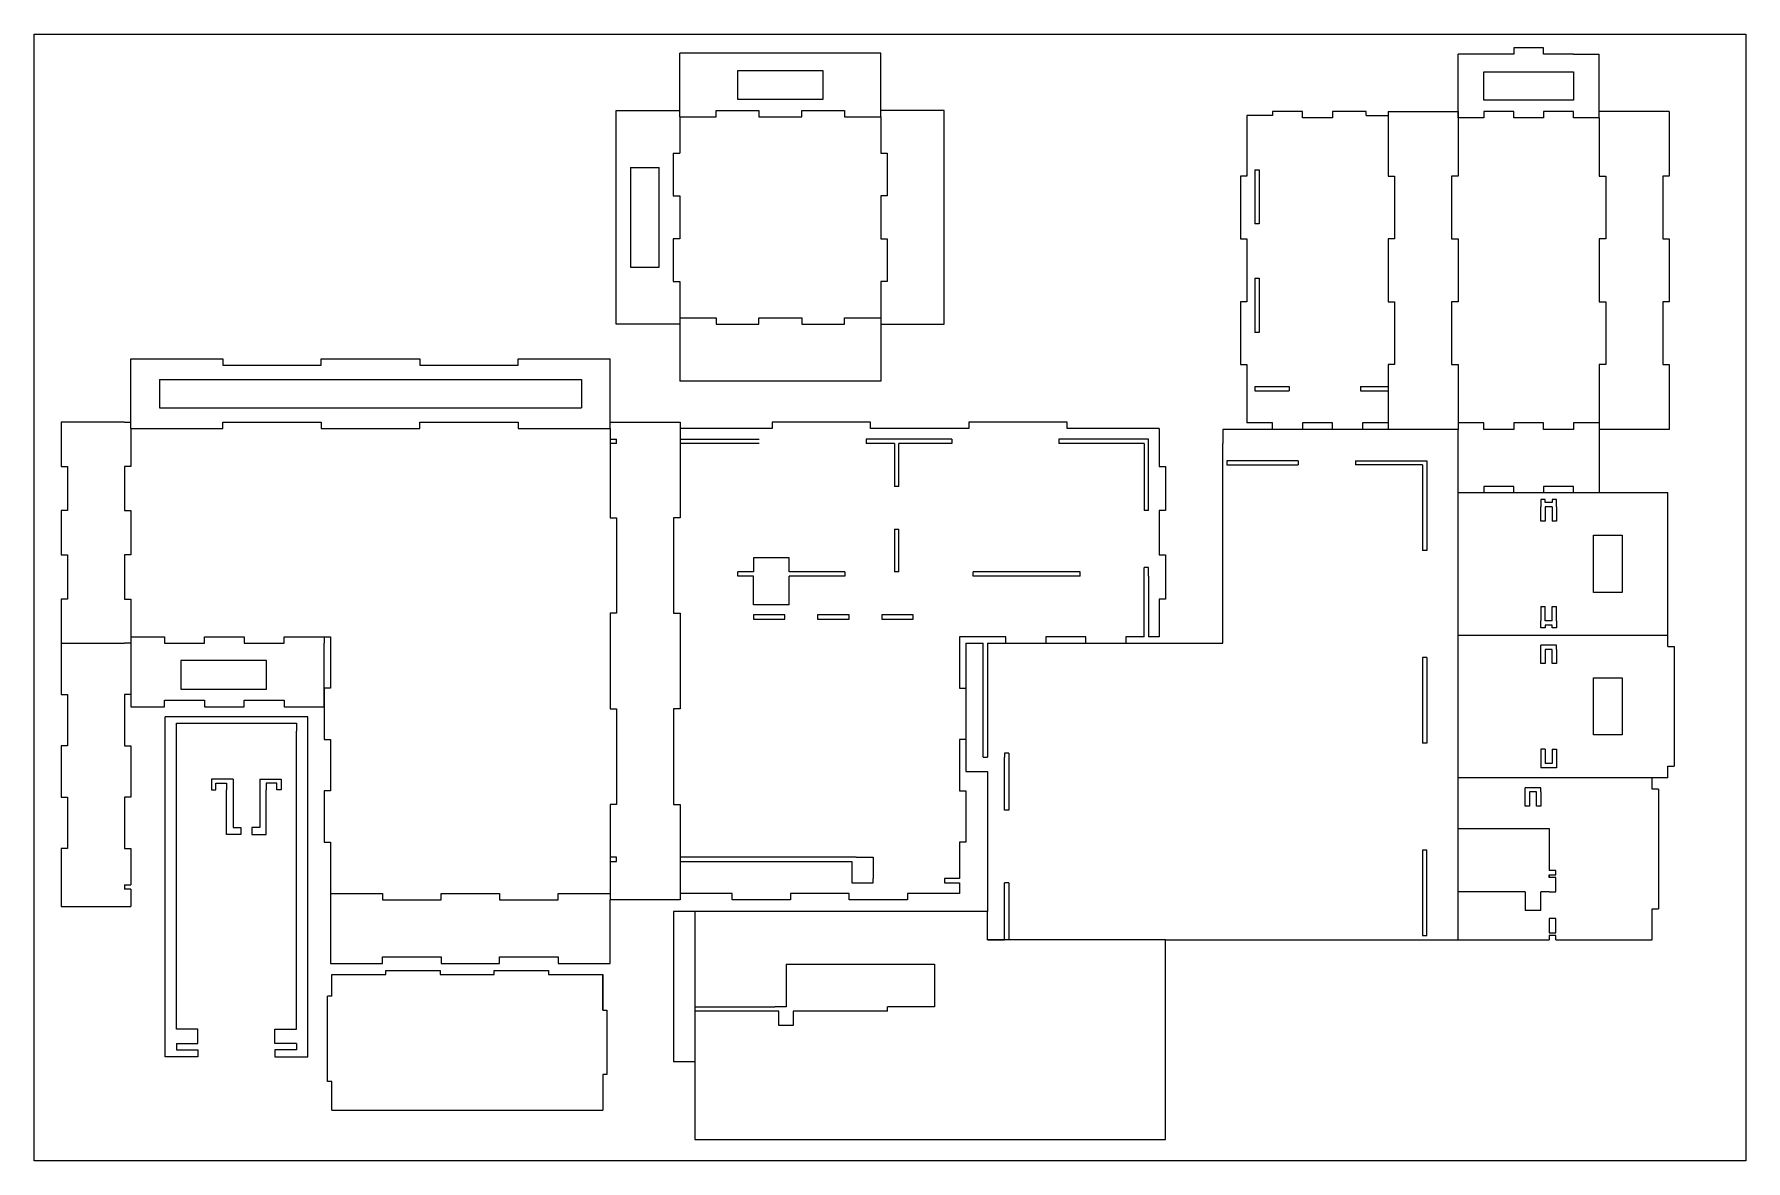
# Model space of a CAD drawing. Header units: inches. Extents: x -13 to 1187, y -3 to 787.
import ezdxf

# ---------------------------------------------------------------- set-up
doc = ezdxf.new("R2010")
doc.units = ezdxf.units.IN
doc.header["$MEASUREMENT"] = 0
doc.layers.add('frame', color=172, linetype='Continuous')

msp = doc.modelspace()

# ---------------------------------------------------------------- linework, layer by layer
for p, q in [((580.4, 773.3), (439.4, 773.3)), ((439.4, 728.8), (439.4, 773.3)), ((580.4, 728.8), (580.4, 773.3)), ((1024.1, 772.6), (985.1, 772.6)), ((985.1, 728.1), (985.1, 772.6)), ((1045.1, 777.1), (1024.1, 777.1)), ((1024.1, 777.1), (1024.1, 772.6)), ((1045.1, 772.6), (1045.1, 777.1)), ((1066.1, 772.6), (1045.1, 772.6)), ((1066.1, 772.6), (1084.1, 772.6)), ((1084.1, 728.1), (1084.1, 772.6)), ((539.9, 761.1), (479.9, 761.1)), ((479.9, 761.1), (479.9, 741.1)), ((539.9, 741.1), (539.9, 761.1)), ((1003.1, 750.4), (1003.1, 760.4)), ((1003.1, 760.4), (1066.1, 760.4)), ((1066.1, 760.4), (1066.1, 740.4)), ((1003.1, 740.4), (1003.1, 750.4)), ((394.9, 583.3), (394.9, 733.3)), ((394.9, 733.3), (434.9, 733.3)), ((434.9, 733.3), (439.4, 733.3)), ((464.9, 728.8), (464.9, 733.3)), ((464.9, 733.3), (494.9, 733.3)), ((479.9, 741.1), (539.9, 741.1)), ((494.9, 733.3), (494.9, 728.8)), ((524.9, 728.8), (524.9, 733.3)), ((524.9, 733.3), (554.9, 733.3)), ((554.9, 733.3), (554.9, 728.8)), ((584.9, 733.3), (580.4, 733.3)), ((624.9, 733.3), (584.9, 733.3)), ((624.9, 583.3), (624.9, 733.3)), ((876.1, 732.6), (855.1, 732.6)), ((855.1, 732.6), (855.1, 729.6)), ((876.1, 732.6), (860.6, 732.6)), ((876.1, 728.1), (876.1, 732.6)), ((920.6, 732.6), (897.1, 732.6)), ((918.1, 732.6), (897.1, 732.6)), ((897.1, 732.6), (897.1, 728.1)), ((920.6, 729.6), (920.6, 732.6)), ((936.1, 732.6), (980.6, 732.6)), ((936.1, 732.6), (936.1, 687.1)), ((980.6, 732.6), (985.1, 732.6)), ((985.1, 732.6), (985.1, 687.1)), ((1066.1, 740.4), (1003.1, 740.4)), ((1024.1, 732.6), (1003.1, 732.6)), ((1003.1, 732.6), (1003.1, 728.1)), ((1024.1, 728.1), (1024.1, 732.6)), ((1066.1, 732.6), (1045.1, 732.6)), ((1045.1, 732.6), (1045.1, 728.1)), ((1066.1, 728.1), (1066.1, 732.6)), ((1133.1, 732.6), (1084.1, 732.6)), ((1133.1, 732.6), (1133.1, 687.1)), ((439.4, 728.8), (439.4, 703.3)), ((439.4, 728.8), (464.9, 728.8)), ((494.9, 728.8), (524.9, 728.8)), ((554.9, 728.8), (580.4, 728.8)), ((580.4, 728.8), (580.4, 703.3)), ((837.1, 729.6), (837.1, 687.1)), ((855.1, 729.6), (837.1, 729.6)), ((897.1, 728.1), (876.1, 728.1)), ((920.6, 729.6), (920.6, 729.6)), ((920.6, 729.6), (936.1, 729.6)), ((936.1, 729.6), (936.1, 728.1)), ((1003.1, 728.1), (985.1, 728.1)), ((1045.1, 728.1), (1024.1, 728.1)), ((1084.1, 728.1), (1066.1, 728.1)), ((1084.1, 728.1), (1084.1, 687.1)), ((434.9, 703.3), (434.9, 673.3)), ((434.9, 703.3), (439.4, 703.3)), ((580.4, 703.3), (584.9, 703.3)), ((584.9, 703.3), (584.9, 673.3)), ((404.9, 693.3), (424.9, 693.3)), ((404.9, 693.3), (404.9, 623.3)), ((424.9, 623.3), (424.9, 693.3)), ((837.1, 687.1), (832.6, 687.1)), ((832.6, 687.1), (832.6, 643.1)), ((842.6, 691.6), (845.6, 691.6)), ((842.6, 691.6), (842.6, 653.6)), ((936.1, 687.1), (940.6, 687.1)), ((940.6, 687.1), (940.6, 643.1)), ((985.1, 687.1), (980.6, 687.1)), ((980.6, 687.1), (980.6, 643.1)), ((1084.1, 687.1), (1088.6, 687.1)), ((1088.6, 687.1), (1088.6, 643.1)), ((1133.1, 687.1), (1128.6, 687.1)), ((1128.6, 687.1), (1128.6, 643.1)), ((434.9, 673.3), (439.4, 673.3)), ((439.4, 673.3), (439.4, 643.3)), ((584.9, 673.3), (580.4, 673.3)), ((580.4, 673.3), (580.4, 643.3)), ((845.6, 653.6), (842.6, 653.6)), ((439.4, 643.3), (434.9, 643.3)), ((434.9, 643.3), (434.9, 613.3)), ((580.4, 643.3), (584.9, 643.3)), ((584.9, 643.3), (584.9, 613.3)), ((832.6, 643.1), (837.1, 643.1)), ((837.1, 643.1), (837.1, 599.1)), ((940.6, 643.1), (936.1, 643.1)), ((936.1, 643.1), (936.1, 599.1)), ((980.6, 643.1), (985.1, 643.1)), ((985.1, 643.1), (985.1, 599.1)), ((1088.6, 643.1), (1084.1, 643.1)), ((1084.1, 643.1), (1084.1, 599.1)), ((1128.6, 643.1), (1133.1, 643.1)), ((1133.1, 643.1), (1133.1, 599.1)), ((404.9, 623.3), (424.9, 623.3)), ((434.9, 613.3), (439.4, 613.3)), ((439.4, 613.3), (439.4, 587.8)), ((584.9, 613.3), (580.4, 613.3)), ((580.4, 613.3), (580.4, 587.8)), ((842.6, 615.6), (845.6, 615.6)), ((842.6, 615.6), (842.6, 577.6)), ((837.1, 599.1), (832.6, 599.1)), ((832.6, 599.1), (832.6, 555.1)), ((936.1, 599.1), (940.6, 599.1)), ((940.6, 599.1), (940.6, 555.1)), ((985.1, 599.1), (980.6, 599.1)), ((980.6, 599.1), (980.6, 555.1)), ((1084.1, 599.1), (1088.6, 599.1)), ((1088.6, 599.1), (1088.6, 555.1)), ((1133.1, 599.1), (1128.6, 599.1)), ((1128.6, 599.1), (1128.6, 555.1)), ((434.9, 583.3), (394.9, 583.3)), ((439.4, 583.3), (434.9, 583.3)), ((439.4, 587.8), (439.4, 543.3)), ((439.4, 587.8), (464.9, 587.8)), ((464.9, 587.8), (464.9, 583.3)), ((464.9, 583.3), (494.9, 583.3)), ((494.9, 583.3), (494.9, 587.8)), ((494.9, 587.8), (524.9, 587.8)), ((524.9, 587.8), (524.9, 583.3)), ((524.9, 583.3), (554.9, 583.3)), ((554.9, 583.3), (554.9, 587.8)), ((554.9, 587.8), (580.4, 587.8)), ((580.4, 587.8), (580.4, 543.3)), ((580.4, 583.3), (584.9, 583.3)), ((584.9, 583.3), (624.9, 583.3)), ((845.6, 577.6), (842.6, 577.6)), ((54.6, 559.1), (119.1, 559.1)), ((54.6, 510.1), (54.6, 559.1)), ((119.1, 559.1), (119.1, 554.6)), ((119.1, 554.6), (188.1, 554.6)), ((188.1, 554.6), (188.1, 559.1)), ((188.1, 559.1), (257.1, 559.1)), ((257.1, 559.1), (257.1, 554.6)), ((257.1, 554.6), (326.1, 554.6)), ((326.1, 554.6), (326.1, 559.1)), ((326.1, 559.1), (390.6, 559.1)), ((390.6, 510.1), (390.6, 559.1)), ((832.6, 555.1), (837.1, 555.1)), ((837.1, 555.1), (837.1, 514.1)), ((940.6, 555.1), (936.1, 555.1)), ((936.1, 555.1), (936.1, 509.6)), ((980.6, 555.1), (985.1, 555.1)), ((985.1, 555.1), (985.1, 509.6)), ((1088.6, 555.1), (1084.1, 555.1)), ((1084.1, 555.1), (1084.1, 509.6)), ((1128.6, 555.1), (1133.1, 555.1)), ((1133.1, 555.1), (1133.1, 509.6)), ((74.6, 544.6), (370.6, 544.6)), ((74.6, 544.6), (74.6, 524.6)), ((370.6, 544.6), (370.6, 524.6)), ((580.4, 543.3), (439.4, 543.3)), ((842.6, 539.6), (842.6, 536.6)), ((842.6, 536.6), (866.6, 536.6)), ((866.6, 539.6), (866.6, 536.6)), ((916.6, 539.6), (916.6, 536.6)), ((916.6, 536.6), (936.1, 536.6)), ((74.6, 524.6), (370.6, 524.6)), ((50.1, 514.6), (5.6, 514.6)), ((5.6, 514.6), (5.6, 483.6)), ((50.1, 514.6), (54.6, 514.6)), ((54.6, 510.1), (119.1, 510.1)), ((54.6, 510.1), (54.6, 483.6)), ((119.1, 510.1), (119.1, 514.6)), ((119.1, 514.6), (188.1, 514.6)), ((188.1, 514.6), (188.1, 510.1)), ((188.1, 510.1), (257.1, 510.1)), ((257.1, 510.1), (257.1, 514.6)), ((257.1, 514.6), (326.1, 514.6)), ((326.1, 514.6), (326.1, 510.1)), ((326.1, 510.1), (390.6, 510.1)), ((390.6, 514.6), (439.6, 514.6)), ((390.6, 510.1), (390.6, 447.6)), ((439.6, 514.6), (439.6, 447.6)), ((504.1, 510.1), (439.6, 510.1)), ((573.1, 514.6), (504.1, 514.6)), ((504.1, 514.6), (504.1, 510.1)), ((573.1, 510.1), (573.1, 514.6)), ((642.1, 510.1), (573.1, 510.1)), ((711.1, 514.6), (642.1, 514.6)), ((642.1, 514.6), (642.1, 510.1)), ((711.1, 510.1), (711.1, 514.6)), ((775.6, 510.1), (711.1, 510.1)), ((775.6, 510.1), (775.6, 483.6)), ((820.1, 509.6), (820.1, 499.6)), ((985.1, 509.6), (820.1, 509.6)), ((855.1, 514.1), (837.1, 514.1)), ((855.1, 509.6), (855.1, 514.1)), ((897.1, 514.1), (876.1, 514.1)), ((876.1, 514.1), (876.1, 509.6)), ((897.1, 509.6), (897.1, 514.1)), ((936.1, 514.1), (918.1, 514.1)), ((918.1, 514.1), (918.1, 509.6)), ((1003.1, 514.1), (985.1, 514.1)), ((985.1, 151.6), (985.1, 509.6)), ((1003.1, 509.6), (1003.1, 514.1)), ((1024.1, 509.6), (1003.1, 509.6)), ((1045.1, 514.1), (1024.1, 514.1)), ((1024.1, 514.1), (1024.1, 509.6)), ((1045.1, 509.6), (1045.1, 514.1)), ((1066.1, 509.6), (1045.1, 509.6)), ((1084.1, 514.1), (1066.1, 514.1)), ((1066.1, 514.1), (1066.1, 509.6)), ((1084.1, 514.1), (1084.1, 465.1)), ((1133.1, 509.6), (1084.1, 509.6)), ((390.6, 502.6), (395.1, 502.6)), ((395.1, 499.6), (390.6, 499.6)), ((395.1, 499.6), (395.1, 502.6)), ((439.6, 502.6), (495.1, 502.6)), ((495.1, 499.6), (439.6, 499.6)), ((570.1, 502.6), (570.1, 499.6)), ((570.1, 502.6), (570.1, 499.6)), ((630.1, 502.6), (570.1, 502.6)), ((590.1, 499.6), (570.1, 499.6)), ((630.1, 499.6), (593.1, 499.6)), ((630.1, 502.6), (630.1, 499.6)), ((630.1, 502.6), (630.1, 499.6)), ((705.1, 502.6), (705.1, 499.6)), ((765.1, 502.6), (705.1, 502.6)), ((705.1, 502.6), (705.1, 499.6)), ((765.1, 499.6), (705.1, 499.6)), ((768.1, 502.6), (765.1, 502.6)), ((820.1, 359.6), (820.1, 499.6)), ((5.6, 483.6), (10.1, 483.6)), ((10.1, 483.6), (10.1, 452.6)), ((54.6, 483.6), (50.1, 483.6)), ((50.1, 483.6), (50.1, 452.6)), ((775.6, 483.6), (780.1, 483.6)), ((780.1, 483.6), (780.1, 452.6)), ((873.1, 487.6), (823.1, 487.6)), ((823.1, 487.6), (823.1, 484.6)), ((823.1, 484.6), (873.1, 484.6)), ((873.1, 487.6), (873.1, 484.6)), ((913.1, 487.6), (913.1, 484.6)), ((960.1, 484.6), (960.1, 424.6)), ((963.1, 487.6), (963.1, 424.6)), ((593.1, 469.6), (590.1, 469.6)), ((1024.1, 469.6), (1003.1, 469.6)), ((1003.1, 469.6), (1003.1, 465.1)), ((1024.1, 465.1), (1024.1, 469.6)), ((1066.1, 469.6), (1045.1, 469.6)), ((1045.1, 469.6), (1045.1, 465.1)), ((1066.1, 465.1), (1066.1, 469.6)), ((1003.1, 465.1), (985.1, 465.1)), ((1045.1, 465.1), (1024.1, 465.1)), ((1046.1, 460.3), (1043.1, 460.3)), ((1043.1, 460.3), (1043.1, 455.3)), ((1046.1, 458.3), (1046.1, 460.3)), ((1051.1, 458.3), (1046.1, 458.3)), ((1054.1, 460.3), (1051.1, 460.3)), ((1051.1, 460.3), (1051.1, 458.3)), ((1054.1, 455.3), (1054.1, 460.3)), ((1084.1, 465.1), (1066.1, 465.1)), ((1132.1, 365.3), (1132.1, 465.3)), ((10.1, 452.6), (5.6, 452.6)), ((5.6, 452.6), (5.6, 421.6)), ((50.1, 452.6), (54.6, 452.6)), ((54.6, 452.6), (54.6, 421.6)), ((390.6, 447.6), (395.1, 447.6)), ((395.1, 447.6), (395.1, 380.6)), ((439.6, 447.6), (435.1, 447.6)), ((435.1, 447.6), (435.1, 380.6)), ((768.1, 452.6), (765.1, 452.6)), ((780.1, 452.6), (775.6, 452.6)), ((775.6, 452.6), (775.6, 421.6)), ((1046.1, 445.3), (1043.1, 445.3)), ((1051.1, 455.3), (1046.1, 455.3)), ((1046.1, 455.3), (1046.1, 445.3)), ((1051.1, 455.3), (1051.1, 445.3)), ((1054.1, 445.3), (1051.1, 445.3)), ((1054.1, 455.3), (1054.1, 445.3)), ((590.1, 439.6), (593.1, 439.6)), ((5.6, 421.6), (10.1, 421.6)), ((10.1, 421.6), (10.1, 390.6)), ((54.6, 421.6), (50.1, 421.6)), ((50.1, 421.6), (50.1, 390.6)), ((775.6, 421.6), (780.1, 421.6)), ((780.1, 421.6), (780.1, 390.6)), ((963.1, 424.6), (960.1, 424.6)), ((480.1, 406.6), (480.1, 409.6)), ((491.1, 409.6), (480.1, 409.6)), ((516.1, 419.6), (491.1, 419.6)), ((491.1, 419.6), (491.1, 409.6)), ((516.1, 409.6), (516.1, 419.6)), ((555.1, 409.6), (516.1, 409.6)), ((555.1, 409.6), (555.1, 406.6)), ((593.1, 409.6), (590.1, 409.6)), ((645.1, 406.6), (645.1, 409.6)), ((720.1, 409.6), (645.1, 409.6)), ((720.1, 406.6), (720.1, 409.6)), ((768.1, 412.6), (765.1, 412.6)), ((765.1, 364.1), (765.1, 412.6)), ((491.1, 406.6), (480.1, 406.6)), ((491.1, 391.6), (491.1, 406.6)), ((555.1, 406.6), (516.1, 406.6)), ((516.1, 386.6), (516.1, 406.6)), ((720.1, 406.6), (645.1, 406.6)), ((768.1, 406.6), (768.1, 364.1)), ((10.1, 390.6), (5.6, 390.6)), ((5.6, 390.6), (5.6, 359.6)), ((50.1, 390.6), (54.6, 390.6)), ((54.6, 390.6), (54.6, 359.6)), ((491.1, 386.6), (491.1, 391.6)), ((516.1, 386.6), (491.1, 386.6)), ((780.1, 390.6), (775.6, 390.6)), ((775.6, 390.6), (775.6, 364.1)), ((1043.1, 385.3), (1046.1, 385.3)), ((1046.1, 375.3), (1046.1, 385.3)), ((1051.1, 385.3), (1054.1, 385.3)), ((1051.1, 375.3), (1051.1, 385.3)), ((1054.1, 375.3), (1054.1, 385.3)), ((395.1, 380.6), (390.6, 380.6)), ((390.6, 380.6), (390.6, 313.6)), ((435.1, 380.6), (439.6, 380.6)), ((439.6, 380.6), (439.6, 313.6)), ((513.1, 379.6), (491.1, 379.6)), ((491.1, 379.6), (491.1, 376.6)), ((491.1, 376.6), (513.1, 376.6)), ((513.1, 376.6), (513.1, 379.6)), ((558.1, 379.6), (536.1, 379.6)), ((536.1, 379.6), (536.1, 376.6)), ((536.1, 376.6), (558.1, 376.6)), ((558.1, 376.6), (558.1, 379.6)), ((603.1, 379.6), (581.1, 379.6)), ((581.1, 379.6), (581.1, 376.6)), ((581.1, 376.6), (603.1, 376.6)), ((603.1, 376.6), (603.1, 379.6)), ((1043.1, 370.3), (1043.1, 375.3)), ((1051.1, 375.3), (1046.1, 375.3)), ((1046.1, 372.3), (1046.1, 370.3)), ((1051.1, 372.3), (1046.1, 372.3)), ((1051.1, 370.3), (1051.1, 372.3)), ((1054.1, 375.3), (1054.1, 370.3)), ((54.6, 364.1), (78.1, 364.1)), ((54.6, 364.1), (54.6, 315.1)), ((78.1, 364.1), (78.1, 359.6)), ((106.1, 359.6), (106.1, 364.1)), ((106.1, 364.1), (134.1, 364.1)), ((134.1, 364.1), (134.1, 359.6)), ((134.1, 364.1), (134.1, 359.6)), ((162.1, 359.6), (162.1, 364.1)), ((162.1, 364.1), (194.6, 364.1)), ((190.1, 364.1), (190.1, 359.6)), ((194.6, 364.1), (194.6, 328.1)), ((668.1, 364.1), (635.6, 364.1)), ((635.6, 364.1), (635.6, 328.1)), ((668.1, 359.6), (668.1, 364.1)), ((724.1, 364.1), (696.1, 364.1)), ((696.1, 364.1), (696.1, 359.6)), ((724.1, 359.6), (724.1, 364.1)), ((765.1, 364.1), (752.1, 364.1)), ((752.1, 364.1), (752.1, 359.6)), ((775.6, 364.1), (768.1, 364.1)), ((1046.1, 370.3), (1043.1, 370.3)), ((1054.1, 370.3), (1051.1, 370.3)), ((5.6, 359.6), (50.1, 359.6)), ((5.6, 359.6), (5.6, 323.6)), ((54.6, 359.6), (50.1, 359.6)), ((54.6, 359.6), (54.6, 323.6)), ((78.1, 359.6), (106.1, 359.6)), ((134.1, 359.6), (162.1, 359.6)), ((190.1, 315.1), (190.1, 359.6)), ((963.1, 349.6), (960.1, 349.6)), ((960.1, 349.6), (960.1, 289.6)), ((963.1, 349.6), (963.1, 289.6)), ((1054.1, 358.3), (1043.1, 358.3)), ((1043.1, 345.3), (1043.1, 358.3)), ((1051.1, 355.3), (1046.1, 355.3)), ((1046.1, 355.3), (1046.1, 345.3)), ((1051.1, 345.3), (1051.1, 355.3)), ((1054.1, 355.3), (1054.1, 358.3)), ((1054.1, 355.3), (1054.1, 345.3)), ((1132.1, 357.3), (1136.6, 357.3)), ((1136.6, 357.3), (1136.6, 273.3)), ((149.6, 347.4), (89.6, 347.4)), ((89.6, 347.4), (89.6, 327.4)), ((149.6, 327.4), (149.6, 347.4)), ((1046.1, 345.3), (1043.1, 345.3)), ((1054.1, 345.3), (1051.1, 345.3)), ((89.6, 327.4), (149.6, 327.4)), ((194.6, 328.1), (190.1, 328.1)), ((190.1, 328.1), (190.1, 292.1)), ((635.6, 328.1), (640.1, 328.1)), ((5.6, 323.6), (10.1, 323.6)), ((10.1, 323.6), (10.1, 287.6)), ((54.6, 323.6), (50.1, 323.6)), ((50.1, 323.6), (50.1, 287.6)), ((54.6, 315.1), (78.1, 315.1)), ((78.1, 315.1), (78.1, 319.6)), ((78.1, 319.6), (106.1, 319.6)), ((106.1, 319.6), (106.1, 315.1)), ((106.1, 315.1), (134.1, 315.1)), ((134.1, 315.1), (134.1, 319.6)), ((134.1, 319.6), (162.1, 319.6)), ((162.1, 319.6), (162.1, 315.1)), ((162.1, 315.1), (190.1, 315.1)), ((390.6, 313.6), (395.1, 313.6)), ((395.1, 313.6), (395.1, 246.6)), ((439.6, 313.6), (435.1, 313.6)), ((435.1, 313.6), (435.1, 246.6)), ((86.6, 303.5), (170.6, 303.5)), ((170.6, 303.5), (170.6, 298)), ((190.1, 292.1), (194.6, 292.1)), ((194.6, 292.1), (194.6, 256.1)), ((640.1, 292.1), (635.6, 292.1)), ((635.6, 292.1), (635.6, 256.1)), ((963.1, 289.6), (960.1, 289.6)), ((10.1, 287.6), (5.6, 287.6)), ((5.6, 287.6), (5.6, 251.6)), ((50.1, 287.6), (54.6, 287.6)), ((54.6, 287.6), (54.6, 251.6)), ((652.1, 279.6), (655.1, 279.6)), ((670.1, 282.6), (667.1, 282.6)), ((667.1, 282.6), (667.1, 279.6)), ((1043.1, 285.3), (1043.1, 272.3)), ((1046.1, 285.3), (1043.1, 285.3)), ((1046.1, 285.3), (1046.1, 275.3)), ((1051.1, 285.3), (1054.1, 285.3)), ((1051.1, 285.3), (1051.1, 275.3)), ((1054.1, 285.3), (1054.1, 272.3)), ((126.2, 264.4), (111.2, 264.4)), ((111.2, 264.4), (111.2, 256.9)), ((126.2, 264.4), (126.2, 230.4)), ((144.9, 264.4), (159.9, 264.4)), ((144.9, 264.4), (144.9, 230.4)), ((159.9, 264.4), (159.9, 256.9)), ((1054.1, 272.3), (1043.1, 272.3)), ((1051.1, 275.3), (1046.1, 275.3)), ((1132.1, 273.3), (1136.6, 273.3)), ((111.2, 256.9), (114.2, 256.9)), ((114.2, 256.9), (114.2, 261.4)), ((114.2, 261.4), (121.7, 261.4)), ((121.7, 261.4), (121.7, 256.9)), ((121.7, 261.4), (121.7, 256.9)), ((121.7, 225.4), (121.7, 256.9)), ((149.4, 261.4), (149.4, 256.9)), ((156.9, 261.4), (149.4, 261.4)), ((149.4, 261.4), (149.4, 256.9)), ((149.4, 225.4), (149.4, 256.9)), ((156.9, 256.9), (156.9, 261.4)), ((159.9, 256.9), (156.9, 256.9)), ((194.6, 256.1), (190.1, 256.1)), ((190.1, 256.1), (190.1, 220.1)), ((635.6, 256.1), (640.1, 256.1)), ((640.1, 256.1), (640.1, 220.1)), ((1032.1, 245.3), (1032.1, 258.3)), ((1043.1, 258.3), (1032.1, 258.3)), ((1040.1, 255.3), (1035.1, 255.3)), ((1035.1, 255.3), (1035.1, 245.3)), ((1040.1, 245.3), (1040.1, 255.3)), ((1043.1, 255.3), (1043.1, 258.3)), ((1043.1, 255.3), (1043.1, 245.3)), ((1125.6, 257.3), (1125.6, 173.3)), ((5.6, 251.6), (10.1, 251.6)), ((10.1, 251.6), (10.1, 215.6)), ((54.6, 251.6), (50.1, 251.6)), ((50.1, 251.6), (50.1, 215.6)), ((395.1, 246.6), (390.6, 246.6)), ((390.6, 246.6), (390.6, 184.1)), ((435.1, 246.6), (439.6, 246.6)), ((439.6, 246.6), (439.6, 179.6)), ((670.1, 242.6), (667.1, 242.6)), ((1035.1, 245.3), (1032.1, 245.3)), ((1043.1, 245.3), (1040.1, 245.3)), ((126.2, 230.4), (131.7, 230.4)), ((126.7, 230.4), (131.7, 230.4)), ((131.7, 230.4), (131.7, 225.4)), ((144.4, 230.4), (139.4, 230.4)), ((144.9, 230.4), (139.4, 230.4)), ((139.4, 230.4), (139.4, 225.4)), ((131.7, 225.4), (121.7, 225.4)), ((139.4, 225.4), (149.4, 225.4)), ((190.1, 220.1), (194.6, 220.1)), ((194.6, 220.1), (194.6, 184.1)), ((640.1, 220.1), (635.6, 220.1)), ((635.6, 220.1), (635.6, 194.6)), ((10.1, 215.6), (5.6, 215.6)), ((5.6, 215.6), (5.6, 175.1)), ((50.1, 215.6), (54.6, 215.6)), ((54.6, 215.6), (54.6, 190.1)), ((395.1, 209.6), (390.6, 209.6)), ((390.6, 206.6), (395.1, 206.6)), ((395.1, 206.6), (395.1, 209.6)), ((563.1, 209.6), (575.1, 209.6)), ((575.1, 209.6), (575.1, 206.6)), ((575.1, 206.6), (575.1, 194.6)), ((963.1, 214.6), (960.1, 214.6)), ((960.1, 214.6), (960.1, 154.6)), ((963.1, 154.6), (963.1, 214.6)), ((1053.6, 200.3), (1049.1, 200.3)), ((1049.1, 195.3), (1049.1, 197.3)), ((1049.1, 197.3), (1053.6, 197.3)), ((1053.6, 195.3), (1049.1, 195.3)), ((1053.6, 197.3), (1053.6, 200.3)), ((1053.6, 185.3), (1053.6, 195.3)), ((50.1, 190.1), (54.6, 190.1)), ((50.1, 190.1), (50.1, 187.1)), ((54.6, 187.1), (50.1, 187.1)), ((54.6, 187.1), (54.6, 175.1)), ((194.6, 184.1), (231.1, 184.1)), ((194.6, 184.1), (194.6, 135.1)), ((231.1, 184.1), (231.1, 179.6)), ((272.1, 179.6), (272.1, 184.1)), ((272.1, 184.1), (313.1, 184.1)), ((313.1, 184.1), (313.1, 179.6)), ((354.1, 179.6), (354.1, 184.1)), ((354.1, 184.1), (390.6, 184.1)), ((390.6, 184.1), (390.6, 179.6)), ((476.1, 184.1), (439.6, 184.1)), ((476.1, 179.6), (476.1, 184.1)), ((558.1, 184.1), (517.1, 184.1)), ((517.1, 184.1), (517.1, 179.6)), ((558.1, 179.6), (558.1, 184.1)), ((635.6, 184.1), (599.1, 184.1)), ((599.1, 184.1), (599.1, 179.6)), ((635.6, 191.6), (635.6, 184.1)), ((670.1, 191.6), (667.1, 191.6)), ((989.1, 185.3), (985.1, 185.3)), ((1032.1, 185.3), (1032.1, 172.3)), ((1049.1, 185.3), (1053.6, 185.3)), ((5.6, 175.1), (54.6, 175.1)), ((231.1, 179.6), (272.1, 179.6)), ((313.1, 179.6), (354.1, 179.6)), ((435.1, 179.6), (390.6, 179.6)), ((390.6, 135.1), (390.6, 179.6)), ((439.6, 179.6), (435.1, 179.6)), ((450.1, 171.6), (450.1, 11.6)), ((517.1, 179.6), (476.1, 179.6)), ((599.1, 179.6), (558.1, 179.6)), ((1043.1, 172.3), (1032.1, 172.3)), ((1053.6, 166.6), (1049.1, 166.6)), ((1049.1, 166.6), (1049.1, 156.6)), ((1049.1, 156.6), (1053.6, 156.6)), ((1053.6, 156.6), (1053.6, 166.6)), ((1121.1, 160.3), (1121.1, 165.3)), ((1121.1, 151.6), (1121.1, 160.3)), ((960.1, 154.6), (963.1, 154.6)), ((985.1, 151.6), (1049.1, 151.6)), ((1053.6, 154.6), (1049.1, 154.6)), ((1049.1, 154.6), (1049.1, 151.6)), ((1053.6, 151.6), (1053.6, 154.6)), ((1053.6, 151.6), (1121.1, 151.6)), ((194.6, 135.1), (231.1, 135.1)), ((231.1, 135.1), (231.1, 139.6)), ((231.1, 139.6), (272.1, 139.6)), ((272.1, 139.6), (272.1, 135.1)), ((272.1, 135.1), (313.1, 135.1)), ((313.1, 135.1), (313.1, 139.6)), ((313.1, 139.6), (354.1, 139.6)), ((354.1, 139.6), (354.1, 135.1)), ((354.1, 135.1), (390.6, 135.1)), ((514.1, 134.6), (514.1, 104.6)), ((233.4, 127.2), (233.4, 130.2)), ((233.4, 130.2), (271.4, 130.2)), ((271.4, 130.2), (271.4, 127.2)), ((309.4, 127.2), (309.4, 130.2)), ((309.4, 130.2), (347.4, 130.2)), ((347.4, 130.2), (347.4, 127.2)), ((385.4, 102.2), (385.4, 127.2)), ((192.4, 52.2), (192.4, 112.2)), ((385.4, 102.2), (388.4, 102.2)), ((388.4, 102.2), (388.4, 57.2)), ((514.1, 104.6), (506.1, 104.6)), ((509, 91.6), (509, 101.6)), ((519, 101.6), (519, 91.6)), ((585.1, 101.6), (585.1, 104.6)), ((101.6, 89), (86.6, 89)), ((101.6, 79), (101.6, 89)), ((155.6, 79), (155.6, 89)), ((155.6, 89), (170.6, 89)), ((519, 91.6), (509, 91.6)), ((86.6, 79), (101.6, 79)), ((86.6, 79), (86.6, 74.5)), ((86.6, 74.5), (101.6, 74.5)), ((101.6, 74.5), (101.6, 69.5)), ((170.6, 79), (155.6, 79)), ((170.6, 74.5), (155.6, 74.5)), ((155.6, 74.5), (155.6, 69.5)), ((170.6, 79), (170.6, 74.5)), ((101.6, 69.5), (78.6, 69.5)), ((155.6, 69.5), (178.6, 69.5)), ((388.4, 57.2), (385.4, 57.2)), ((195.4, 32.2), (385.4, 32.2))]:
    msp.add_line(p, q)
at = {"color": 7, "linetype": 'Continuous', "lineweight": 25}
for p, q in [((920.6, 729.6), (920.6, 732.6)), ((845.6, 691.6), (845.6, 653.6)), ((845.6, 615.6), (845.6, 577.6)), ((842.6, 539.6), (866.6, 539.6)), ((916.6, 539.6), (936.1, 539.6)), ((590.1, 499.6), (590.1, 469.6)), ((593.1, 469.6), (593.1, 499.6)), ((765.1, 499.6), (765.1, 452.6)), ((768.1, 452.6), (768.1, 502.6)), ((985.1, 465.3), (1132.1, 465.3)), ((590.1, 439.6), (590.1, 409.6)), ((593.1, 409.6), (593.1, 439.6)), ((1080.1, 435.3), (1100.1, 435.3)), ((1080.1, 395.3), (1080.1, 435.3)), ((1100.1, 435.3), (1100.1, 395.3)), ((768.1, 406.6), (768.1, 412.6)), ((1100.1, 395.3), (1080.1, 395.3)), ((985.1, 365.3), (1132.1, 365.3)), ((1132.1, 357.3), (1132.1, 365.3)), ((640.1, 359.6), (652.1, 359.6)), ((640.1, 359.6), (640.1, 269.6)), ((652.1, 279.6), (652.1, 359.6)), ((655.1, 359.6), (820.1, 359.6)), ((655.1, 359.6), (655.1, 279.6)), ((1080.1, 335.3), (1100.1, 335.3)), ((1080.1, 295.3), (1080.1, 335.3)), ((1100.1, 335.3), (1100.1, 295.3)), ((78.6, 69.5), (78.6, 308)), ((178.6, 308), (78.6, 308)), ((86.6, 89), (86.6, 303.5)), ((178.6, 69.5), (178.6, 308)), ((170.6, 89), (170.6, 298)), ((1100.1, 295.3), (1080.1, 295.3)), ((667.1, 242.6), (667.1, 279.6)), ((670.1, 282.6), (670.1, 242.6)), ((640.1, 269.6), (655.1, 269.6)), ((655.1, 269.6), (655.1, 171.6)), ((985.1, 229.8), (985.1, 265.3)), ((1132.1, 265.3), (985.1, 265.3)), ((1121.1, 257.3), (1121.1, 265.3)), ((1132.1, 265.3), (1132.1, 273.3)), ((1125.6, 257.3), (1121.1, 257.3)), ((985.1, 229.8), (1049.1, 229.8)), ((1049.1, 229.8), (1049.1, 200.3)), ((563.1, 209.6), (439.6, 209.6)), ((439.6, 206.6), (560.1, 206.6)), ((560.1, 206.6), (560.1, 191.6)), ((575.1, 191.6), (575.1, 194.6)), ((635.6, 194.6), (625.1, 194.6)), ((625.1, 194.6), (625.1, 191.6)), ((1049.1, 197.3), (1049.1, 195.3)), ((560.1, 191.6), (575.1, 191.6)), ((625.1, 191.6), (635.6, 191.6)), ((667.1, 151.6), (667.1, 191.6)), ((670.1, 191.6), (670.1, 151.6)), ((1032.1, 185.3), (989.1, 185.3)), ((1049.1, 185.3), (1043.1, 185.3)), ((450.1, 171.6), (435.1, 171.6)), ((435.1, 171.6), (435.1, 66.1)), ((655.1, 171.6), (450.1, 171.6)), ((655.1, 151.6), (655.1, 171.6)), ((1121.1, 165.3), (1121.1, 173.3)), ((1121.1, 173.3), (1125.6, 173.3)), ((780.1, 151.6), (655.1, 151.6)), ((655.1, 151.6), (667.1, 151.6)), ((780.1, 11.6), (780.1, 151.6)), ((780.1, 151.6), (985.1, 151.6)), ((514.1, 134.6), (618.1, 134.6)), ((618.1, 134.6), (618.1, 104.6)), ((195.4, 127.2), (233.4, 127.2)), ((195.4, 112.2), (195.4, 127.2)), ((271.4, 127.2), (309.4, 127.2)), ((347.4, 127.2), (385.4, 127.2)), ((385.4, 127.2), (385.4, 102.2)), ((195.4, 112.2), (192.4, 112.2)), ((450.1, 104.6), (506.1, 104.6)), ((509, 101.6), (450.1, 101.6)), ((585.1, 101.6), (519, 101.6)), ((618.1, 104.6), (585.1, 104.6)), ((450.1, 66.1), (435.1, 66.1)), ((195.4, 52.2), (192.4, 52.2)), ((195.4, 32.2), (195.4, 52.2)), ((385.4, 57.2), (385.4, 32.2)), ((450.1, 11.6), (780.1, 11.6))]:
    msp.add_line(p, q, dxfattribs=at)
at = {"linetype": 'Continuous', "lineweight": 25}
for p, q in [((913.1, 487.6), (963.1, 487.6)), ((960.1, 484.6), (913.1, 484.6))]:
    msp.add_line(p, q, dxfattribs=at)
at = {"color": 7, "linetype": 'Continuous', "lineweight": 25, "true_color": 0xffffff}
for p, q in [((1043.1, 445.3), (1043.1, 455.3)), ((1043.1, 385.3), (1043.1, 375.3))]:
    msp.add_line(p, q, dxfattribs=at)
at = {"color": 7, "true_color": 0xffffff}
msp.add_line((1043.1, 172.3), (1043.1, 185.3), dxfattribs=at)
at = {"layer": 'frame'}
for p, q in [((-13.2, -3.3), (-13.2, 786.7)), ((-13.2, 786.7), (1186.8, 786.7)), ((1186.8, 786.7), (1186.8, -3.3)), ((1186.8, -3.3), (-13.2, -3.3))]:
    msp.add_line(p, q, dxfattribs=at)

doc.saveas('drawing.dxf')
